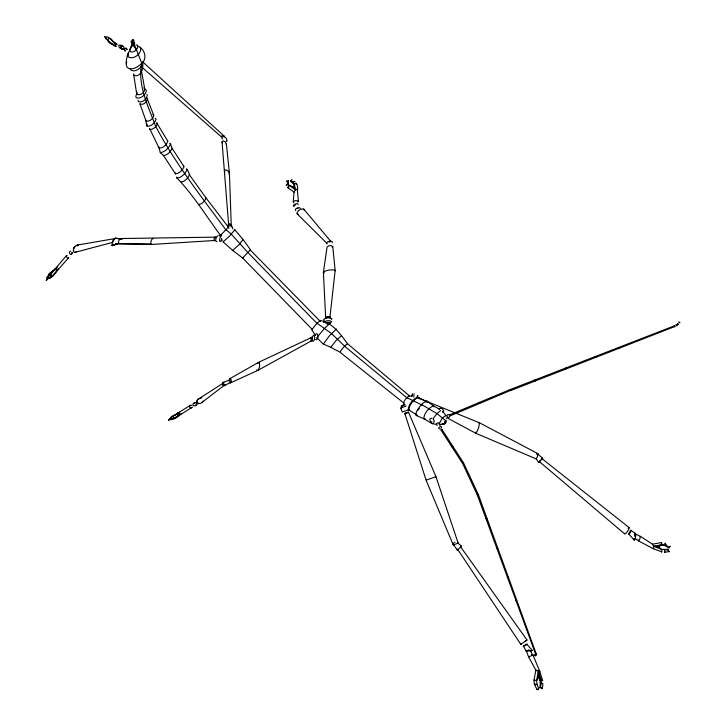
<?xml version="1.0" encoding="UTF-8"?>
<svg xmlns="http://www.w3.org/2000/svg" width="726" height="726" viewBox="0 0 726 726"><rect width="100%" height="100%" fill="white"/><g stroke="black" fill="none" stroke-linecap="round" stroke-linejoin="round"><path stroke-width="1.09" d="M445.002 423.639L439.448 424.864L445.229 423.53L445.483 420.49L436.934 413.593L421.588 404.509C419.201 407.64 415.562 411.143 415.934 415.354L424.274 418.893L425.1 418.702M542.24 688.72L542.984 683.901L542.349 683.393L541.378 682.994L540.271 683.547L539.899 687.413L542.24 688.72L540.453 687.141L539.899 687.413M288.249 180.792L288.295 184.985L287.732 183.261L288.249 180.792L286.262 181.291L286.933 181.409M72.11 252.875C71.838 257.222 67.164 252.031 70.676 251.069M155.228 118.293L156.09 118.991C155.273 122.776 150.963 126.705 147.015 126.315L147.124 124.21M167.488 140.617L167.76 141.08C166.98 144.71 162.851 148.467 159.067 148.095L149.61 128.502M158.831 146.942L160.292 152.641L163.55 155.591L175.501 173.913C179.204 173.568 182.834 170.084 184.023 166.608L172.062 148.286C170.873 151.752 167.252 155.237 163.55 155.591L163.332 155.219M197.055 402.004L197.136 402.621M330.493 317.58C329.795 315.973 325.085 316.609 325.266 318.415M228.944 380.86L229.761 378.718L258.656 362.292L311.472 337.49L312.289 337.871L311.944 340.567L257.848 370.378L230.405 382.901L229.298 382.384M126.905 49.64C127.132 46.301 122.712 49.749 125.126 51.138M292.079 179.594L290.5 180.692L290.781 181.545L293.504 183.751L293.966 183.369M228.663 225.087L222.047 141.879L223.009 140.853L225.178 141.906L226.394 143.984L229.434 173.496L231.304 226.712M226.394 143.984L226.176 144.737M293.758 202.563L293.231 201.81L294.066 191.764L295.609 189.831L297.315 189.105L298.368 201.075L297.86 201.973M465.393 409.056L464.613 409.319L465.03 408.484M475.884 432.106L475.866 433.286L536.051 458.832L537.258 457.199L537.939 453.668L479.423 422.768L418.902 398.22M227.583 225.968L227.864 225.069C230.051 223.998 232.937 226.684 232.747 228.944M176.736 414.374L176.191 414.61L179.821 412.159M181.128 413.566L175.474 417.904L171.69 419.183L172.479 418.575M329.867 317.988L335.149 270.444L332.735 246.368L330.983 245.588L328.796 245.815L327.072 246.958L323.397 272.323L325.638 317.298M628.662 534.118L630.368 532.53L630.867 530.27M419.519 398.837L419.501 397.875L418.975 398.356M133.657 73.979L134.001 75.377C140.445 78.081 143.703 67.881 142.659 63.189C141.634 67.836 135.463 72.881 130.889 70.005L130.408 69.052M169.657 143.294L170.51 143.875C169.085 148.04 164.738 152.224 160.292 152.641M175.374 172.933L175.501 173.913M176.781 176.972L176.681 177.707C193.524 195.149 206.329 216.266 220.749 235.732L221.194 235.759M186.301 168.804L187.154 169.376C185.729 173.55 181.382 177.734 176.935 178.151M638.463 540.044L638.499 540.888L653.4 548.774L661.912 551.887L661.722 549.455L658.373 546.796L653.491 546.197L652.465 544.182L640.423 536.332L634.932 533.737M138.149 46.201C144.374 48.742 147.823 58.525 141.761 63.298C138.221 66.865 131.778 71.075 127.041 67.373C125.053 62.49 126.95 56.329 128.874 51.573M537.068 689.7L534.327 684.11L533.982 680.162L535.852 670.134L538.275 670.633L536.695 680.516L537.031 684.464L538.81 688.675L537.167 689.646L538.81 688.675M431.779 421.706L431.77 423.485L436.39 424.383M438.967 424.22L441.68 419.02L444.448 416.261L446.154 415.853L442.76 411.451M224.969 385.007L224.289 385.66L223.299 385.043L222.573 382.52L229.788 379.961L229.924 381.477L231.104 382.048L224.561 385.651M171.282 417.65C171.726 420.545 176.354 416.697 177.353 416.288M178.868 414.891L177.307 416.688L192.49 407.077M310.891 338.643L311.472 337.49M624.859 533.492C625.876 534.508 629.061 529.499 629.197 527.666L541.56 458.324M417.686 397.866L417.849 395.525L417.033 396.251M310.419 338.888C311.735 333.896 313.559 342.518 310.61 340.766M335.058 270.834L334.142 269.89L328.833 270.027L323.968 271.515L323.397 272.323L324.413 272.876M540.453 687.141L541.378 682.994L541.106 679.727L538.275 670.633L539.872 671.55L542.631 680.743M290.5 180.692L292.941 182.026L294.212 183.841L295.609 189.831L293.522 186.845L294.212 183.841C297.506 180.983 298.177 188.333 297.37 190.357M187.154 169.376L189.667 174.676C188.234 177.779 184.477 182.135 181.137 181.899M220.704 234.879L220.749 235.732M196.782 404.019L195.748 405.072M664.717 543.493L665.27 543.22L666.096 545.072L669.327 547.703L670.062 546.115L668.991 547.876L664.989 545.625L661.395 545.19L658.391 545.716M664.399 552.232L669.1 551.624L668.065 549.31L661.722 549.455L653.491 546.197L653.754 548.33L653.2 548.611M126.206 64.06L126.76 61.982M136.851 91.921L136.978 94.244C140.145 96.204 144.891 92.42 144.719 88.944L141.261 69.578M412.132 396.641L412.55 393.9L411.379 396.269M413.811 397.068L414.029 393.746M511.031 390.216L450.41 415.753L449.775 415.463L449.92 414.746L510.396 389.472L674.327 325.865L674.881 326.519L510.768 390.515L510.224 389.889L510.705 389.49M619.378 348.162L618.643 348.117L618.942 347.4M67.264 255.616L66.375 255.724L50.539 274.419L50.466 276.878L51.764 276.597L58.561 268.484M460.556 546.742L527.031 640.042L520.841 644.37L521.522 643.735M66.375 255.724C65.757 256.877 68.362 259.236 68.571 257.367M221.711 238.455L221.312 240.878L222.365 240.034M226.966 140.944C227.256 138.403 224.28 135.816 221.82 135.816L221.657 137.659M130.054 50.076L131.896 44.849L131.606 45.193L131.27 46.546L133.239 45.466L132.35 39.975L133.058 39.73A0.926 0.672 -9.2 0 1 133.72 40.039L134.292 44.322L141.761 63.298C137.16 84.897 148.394 106.658 155.772 126.496C175.393 163.677 201.374 196.882 226.376 230.532M224.216 136.915L224.234 136.161L142.623 61.81M312.017 336.982L313.696 335.221C315.329 336.683 315.002 340.176 313.151 341.338L312.144 340.648M315.265 335.358L315.52 334.677M196.927 404.191C195.24 408.611 189.913 403.475 195.203 402.694M439.13 409.537L440.228 408.284L442.433 408.765L443.804 410.943L442.706 412.205L443.522 411.633M214.805 238.319L215.159 237.593M315.247 335.158L311.817 329.785L315.955 324.44L320.13 320.438C333.116 323.052 340.131 333.869 347.473 343.661L409.664 396.087M320.13 320.438L319.585 321.4M340.921 336.174L335.929 340.712L330.811 347.318L339.913 352.164L404.001 403.193M347.346 343.97C345.885 344.333 339.995 351.012 340.43 351.901M538.275 670.633L538.737 676.015L536.695 680.516L534.055 680.062L534.617 680.67M634.424 536.26L635.059 533.728M298.159 204.823C298.74 201.628 290.618 205.549 294.157 206.665M56.338 268.085C42.571 279.211 49.259 283.439 58.189 269.464L56.265 270.544L56.338 268.085L49.096 273.938L46.909 277.831C48.152 279.274 46.936 276.488 46.909 277.831M634.851 533.991C636.493 532.548 635.604 539.463 634.252 540.171L628.616 533.773M74.079 247.92L74.433 247.412M229.189 174.385C230.06 172.126 226.766 169.031 224.57 170.093L224.779 172.207M332.336 242.738C333.089 239.644 324.486 241.722 326.918 244.027M133.294 43.369L129.8 49.105L129.927 51.482C133.212 53.615 138.984 49.096 137.523 45.411L136.134 44.767M176.963 416.47L175.474 417.904M293.231 201.81L295.455 200.53L298.368 201.075M136.806 93.881L135.798 96.159L136.207 97.774C140.517 99.398 146.107 94.689 146.343 90.296L145.245 89.189M295.972 184.368L296.299 183.369M418.103 410.136L419.22 408.375M433.159 418.675L436.934 413.593L440.709 410.526M220.105 235.46L219.815 236.068L229.107 226.376M223.526 241.186L223.172 241.949L232.774 250.497L242.62 257.993L312.552 329.749M242.856 257.476L242.62 257.993L250.488 249.78L243.165 239.662L234.825 229.797L234.407 230.033M52.59 272.713L51.355 271.796L53.279 270.707M257.812 363.299L259.382 362.374L259.672 366.485L258.274 369.997L257.458 370.478L256.85 369.843M131.288 41.119L131.261 41.672A0.926 0.672 -9.2 0 0 131.923 41.981L132.631 41.736L131.288 41.119L131.742 43.914M536.795 453.614L536.387 454.167M128.738 52.544L127.83 54.477L128.248 55.094M221.14 235.932C219.588 236.903 218.481 243.854 221.23 240.778M674.327 325.865L674.89 326.836M452.688 446.708C453.196 445.183 450.755 447.216 452.461 446.88M540.698 460.075L539.817 461.173M323.406 322.571C325.393 320.647 329.459 319.921 331.718 321.636L330.04 323.206M328.007 323.742L327.054 323.932M331.546 319.576L331.873 318.778C329.613 317.053 325.547 317.779 323.56 319.712L324.331 320.729M317.77 336.428L324.64 328.225L329.205 324.077M537.294 454.213L537.939 453.668M203.226 401.106C201.619 405.362 193.116 403.148 198.071 399.264L222.927 383.328M453.278 543.32L453.024 543.774L454.957 542.131M457.716 549.528L457.316 550.208L461.491 546.197L457.416 542.494M629.124 533.383L630.477 530.343M222.564 383.637L222.392 385.207L224.47 385.134M445.474 423.312L446.299 421.724L446.145 420.182L444.811 421.625L444.811 423.621L440.029 424.728L440.791 424.283M539.382 461.328L538.656 462.507L542.685 458.251L536.868 453.378M47.662 279.256L46.192 280.49L48.66 276.189M433.613 422.341L434.366 421.398L433.25 418.902M661.205 542.758L662.511 544.627L666.096 545.072L664.989 545.625L664.844 545.026M664.762 552.395L664.68 549.818M508.418 577.515L507.882 576.934L507.891 577.715M223.109 136.806L224.234 136.161M410.326 396.16L409.872 395.552C406.723 397.004 403.756 400.561 403.547 404.064L403.892 404.228M171.49 417.269L178.723 412.55L179.848 414.619C172.906 422.278 163.731 419.9 176.227 414.219M57.898 269.9L68.507 257.884M56.628 267.649L57.663 266.887M478.969 422.995C480.077 424.538 477.735 431.262 475.866 433.286L447.18 417.922M315.837 334.123L316.953 333.597C318.587 335.058 318.251 338.543 316.409 339.714L315.683 339.45M317.834 337.899L316.854 337.935M115.316 238.128L121.85 239.226L115.316 238.128L112.766 241.504L111.795 245.415L117.43 243.655M113.301 244.798L112.348 245.606M191.891 405.444C189.087 403.883 188.669 409.083 191.691 407.894M194.441 403.302L195.267 402.812M525.978 651.376L532.394 650.405L526.631 644.08L523.31 646.031L526.468 651.44M628.153 528.41L629.197 527.666M119.563 243.455C117.204 244.653 118.955 238.963 120.443 238.545L215.749 237.139M214.796 240.569C212.927 241.595 214.37 236.113 215.776 236.985M217.001 241.44C214.252 242.802 216.148 235.533 218.308 235.632M197.209 400.997C195.076 402.268 197.399 404.672 199.133 403.375M332.181 247.33L332.735 246.368M230.405 382.901C231.63 381.985 231.63 378.609 229.761 378.718M189.967 405.553L178.215 412.858L177.162 414.337L178.233 415.063L179.848 414.619M176.191 414.61L178.723 412.55L178.215 412.858M640.069 536.505L640.141 538.265L638.644 540.879L635.159 538.592M541.868 458.778L542.685 458.251M460.656 546.624L461.482 546.097M112.993 44.086C111.132 45.248 105.887 39.404 108.011 40.302M116.723 46.137C115.516 48.442 99.825 32.888 105.706 37.171M202 402.404L224.897 384.88M450.41 415.753L449.92 414.746M312.389 329.495L311.817 329.785M331.51 346.964L330.811 347.318L323.152 343.961L316.963 337.844M123.747 49.105C119.382 50.911 119.944 41.908 123.62 46.745M440.228 408.284L439.402 408.847M523.264 646.567L527.339 644.198L526.595 644.597M408.974 409.609L402.295 412.041L400.752 408.048L406.115 406.025M75.014 246.568L73.426 248.428L73.607 250.887M77.138 245.869L78.181 245.506M121.097 46.019L122.503 46.028M122.431 48.615C120.598 49.604 117.984 46.8 118.937 45.003L121.188 45.33M525.207 641.131L527.031 640.042M231.331 226.821C233.218 225.323 228.173 221.956 228.454 224.851M76.693 251.586L75.168 252.321L73.925 252.085C72.119 249.581 74.687 245.824 77.319 245.052L115.488 238.5M404.781 413.303L426.071 480.131L453.233 544.927L458.17 543.166L435.945 476.664L408.411 412.014L405.38 413.03M198.071 399.264L199.822 398.383M417.16 397.803C413.303 400.489 409.11 404.827 408.956 409.7M536.196 670.797L528.601 656.903L526.341 650.986L529.091 649.797M223.172 241.949L229.843 235.778L234.825 229.797M242.793 239.87L238.718 244.989L232.756 250.334M250.207 249.944L320.429 321.536M326.11 317.716L328.052 317.171M658.092 546.923L662.511 544.627L653.491 546.197M662.511 544.627L661.395 545.19L661.25 544.591M665.542 549.981L668.065 549.31M540.271 683.547L539.99 680.289L541.106 679.727L542.703 680.643M329.123 242.057L330.076 241.658M151.689 244.308L118.955 243.891M532.612 655.251L530.407 650.432M48.043 278.72L50.521 277.568M297.052 208.743L298.077 208.335M435.491 476.891L435.945 476.664L426.344 480.067M51.355 271.796L53.252 271.007M408.429 412.604C410.725 411.533 401.886 414.764 405.625 413.62M50.421 272.749L49.096 273.938L50.33 274.864M294.484 205.24L295.491 204.923M117.303 243.673L112.013 245.642L118.683 243.791M117.594 243.546L112.784 245.315L117.73 243.528M532.312 650.487L530.125 651.004M114.862 238.391L113.111 240.016L112.938 241.731M528.827 656.83L532.966 655.07L539.872 671.55L539.246 671.686M405.081 404.827L401.024 406.297L402.476 405.879M288.875 187.725L287.714 187.381L289.257 185.457L293.522 186.845M325.42 322.979C327.054 321.754 333.697 322.507 328.724 323.932M327.117 323.723L328.025 323.687M453.868 544.781L453.233 544.927M174.902 415.599L175.456 415.444M75.168 252.321L112.684 242.366M401.233 407.948L400.752 408.048M425.754 401.877L427.151 401.923L417.495 397.113C412.903 399.246 408.566 404.446 408.257 409.555L417.232 415.263M416.515 415.626L417.45 415.399M432.306 423.73L433.15 423.53M661.322 542.612L652.465 544.182M123.674 49.132L122.522 48.96L121.106 47.489M228.463 228.109L228.98 228.018M431.807 418.303L430.445 418.521L429.692 419.465L430.808 421.96M226.149 141.243L226.639 141.189M286.924 185.674L286.189 185.184L287.732 183.261L289.257 185.457L295.609 189.831M287.886 181.373L288.431 181.328M214.932 240.478L151.344 244.471C149.837 243.174 151.616 237.883 153.603 238.473M200.757 398.184L201.637 398.157M222.791 382.402L224.044 383.001M77.319 245.052L78 245.043M115.116 45.865L111.387 43.814L115.116 45.865L115.352 43.723L116.913 44.495M110.706 43.115L109.608 42.58M118.547 243.609L150.872 244.145M298.35 214.152L296.916 213.526C297.233 210.694 300.991 208.317 303.704 209.07L331.092 241.704M189.059 174.34L205.984 197.871L228.273 227.02M336.456 329.005L329.767 335.412L323.379 343.988M134.7 42.589L134.292 44.322L132.949 43.705M120.443 238.545L120.933 239.217M183.306 166.127L183.805 166.236M229.779 224.434L231.521 226.231M287.859 187.825L294.457 192.281M329.05 317.244L329.722 317.543M537.621 676.578L540.552 680.471M537.031 684.464L534.327 684.11L535.407 684.827M669.073 551.742L668.183 550.716M71.502 253.165L72.11 253.202L72.21 252.385M156.662 122.812L167.76 141.08M406.887 397.666L421.933 404.99L421.588 404.509L423.104 403.003L426.652 400.924L433.785 406.097L439.321 409.083M132.35 39.975L133.684 40.592M417.931 397.612L418.584 398.483M408.257 409.555L408.756 409.791M433.957 406.769L433.268 405.852C428.54 408.039 424.084 413.393 423.757 418.648L424.274 418.893M295.663 210.54C293.83 208.843 299.638 206.248 300.283 208.407M113.928 42.634L116.732 44.177C115.951 45.184 104.925 31.672 106.141 38.932M146.815 97.801L153.74 115.234C153.558 118.583 149.293 122.177 145.999 120.943L139.864 103.618L140.145 104.127C143.331 105.324 147.442 101.858 147.623 98.618M152.905 114.39L153.74 115.234M423.757 418.648L431.77 423.485M630.595 530.325L635.441 533.374M317.035 323.261L331.492 333.515L344.659 346.229L407.703 398.474M113.8 42.126L116.732 44.177M50.539 274.419L52.39 275.798M143.83 87.882L144.719 88.944M661.631 552.032L661.214 551.56M539.291 461.545L624.859 534.064M226.312 229.888L231.322 234.208L248.12 252.757L317.271 323.705M113.02 41.455C108.646 34.376 104.853 41.137 112.185 43.823M141.543 66.883L221.929 137.341M125.226 50.793C122.603 48.987 126.07 46.591 126.986 49.568M297.179 213.907L326.918 243.337M121.678 45.765L122.095 46.273M222.074 138.367L222.646 139.083M133.239 45.466L136.397 49.686M538.656 462.507L535.915 458.333M303.704 209.07L303.994 209.959M453.024 543.774L457.316 550.208M457.434 549.01L520.841 644.37M442.007 429.556L441.027 430.073L462.653 463.533L477.272 494.914L535.616 654.135L536.432 654.471L478.316 494.515L463.615 463.006L442.007 429.556L441.027 430.073M538.737 676.015L541.106 679.727M157.152 122.993L157.379 123.402C156.707 126.551 153.113 129.827 149.819 129.5L149.583 129.092M667.512 549.591L667.847 550.181M205.984 197.871C205.449 200.739 201.438 204.65 198.615 204.496M146.942 94.498L147.269 95.106C147.06 98.963 142.16 103.092 138.376 101.667L138.022 100.252M172.77 416.216L173.895 418.285M634.252 540.171L634.007 538.801M140.354 47.226C142.677 53.089 133.493 60.276 128.266 56.873L127.676 54.559M536.668 653.944L535.988 653.572L535.616 654.135M222.419 142.913L222.047 141.879M170.51 143.875L172.062 148.286M293.504 183.751L292.941 182.026L294.311 181.337L295.046 181.818M539.364 678.265L539.99 680.289M123.883 47.272L124.037 47.807M427.233 401.197L427.433 401.959M418.004 397.349L418.176 398.002M146.734 125.825L145.69 119.708M133.693 74.76L136.66 93.609M141.57 70.195L141.606 70.966M449.585 416.234A1.516 1.198 67 0 1 448.151 417.432A1.516 1.198 67 0 1 447.143 415.354A1.516 1.198 67 0 1 448.922 414.873M446.263 417.995A1.516 1.198 67 0 1 446.145 418.33M440.192 428.812A1.516 0.989 -32.9 0 1 438.831 427.877A1.516 0.989 -32.9 0 1 440.845 426.57A1.516 0.989 -32.9 0 1 441.154 428.186M437.424 425.164A1.516 0.989 -32.9 0 1 436.426 424.156A1.516 0.989 -32.9 0 1 438.105 422.85M438.722 422.931A1.516 0.989 -32.9 0 1 438.949 423.086M675.979 324.921L676.641 325.82L675.997 324.93M531.668 654.888C532.249 656.622 532.485 653.11 531.668 654.888M533.846 655.215C534.39 656.939 534.699 653.445 533.846 655.215M535.08 655.397C535.616 657.139 535.951 653.582 535.08 655.397M168.496 420.163L172.38 419.292L171.263 417.223L168.496 420.163M534.744 380.233C535.198 382.303 536.042 379.217 534.744 380.233M565.264 368.391C565.754 370.478 566.498 367.347 565.264 368.391M595.238 356.765C595.692 358.825 596.527 355.749 595.238 356.765M479.233 402.513C479.723 404.591 480.585 401.433 479.233 402.513M462.589 463.242C463.487 464.658 463.932 461.745 462.589 463.242M477.272 494.705C478.107 496.148 478.743 493.263 477.272 494.705M485.993 518.527C486.828 519.97 487.427 517.103 485.993 518.527M496.838 548.166C497.682 549.618 498.308 546.732 496.838 548.166M515.805 599.966C516.64 601.409 517.266 598.523 515.805 599.966M535.389 654.861C535.806 656.985 536.977 653.817 535.389 654.861M676.641 324.477L677.476 325.212L676.696 324.404M677.485 323.596L678.32 324.322L677.485 323.596M678.973 322.045L679.808 322.78L678.973 322.045M403.121 404.845L403.992 404.545L403.211 404.809"/></g></svg>
